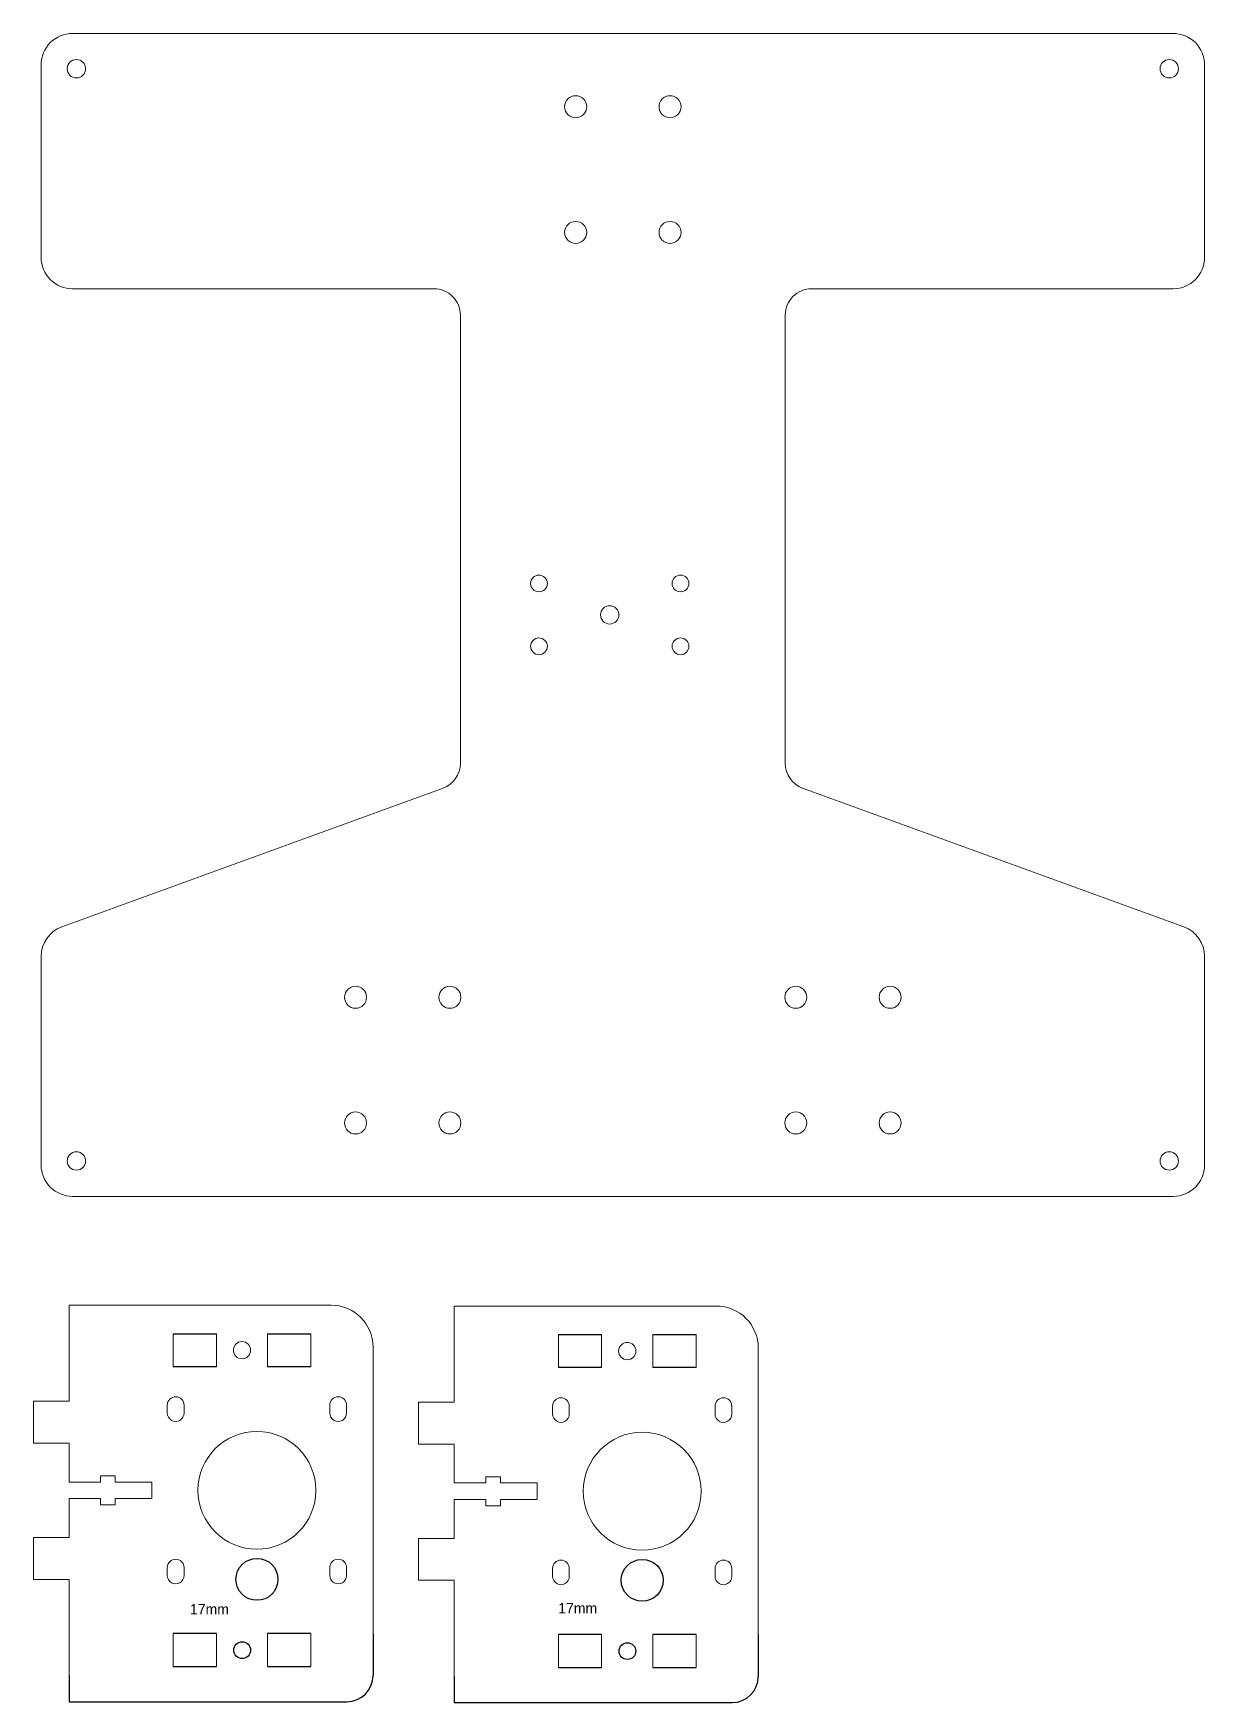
# Model space of a CAD drawing. Header units: millimetres. Extents: x -297 to 156, y -413 to 413.
# Drawn here: x -67.3 to 156.2, y -101.1 to 217.5 of the extents above; entities that cross this region are included whole.
import ezdxf

# ---------------------------------------------------------------- set-up
doc = ezdxf.new("R2010")
doc.units = ezdxf.units.MM
doc.header["$MEASUREMENT"] = 0
doc.layers.add('Layer 1', color=7, linetype='Continuous')

msp = doc.modelspace()

# ---------------------------------------------------------------- linework, layer by layer
for p, q in [((-40.61, -30.71), (-32.37, -30.71)), ((-22.61, -30.71), (-14.37, -30.71)), ((32.89, -30.89), (41.13, -30.89)), ((50.89, -30.89), (59.13, -30.89)), ((-32.37, -37.01), (-40.61, -37.01)), ((-14.37, -37.01), (-22.61, -37.01)), ((41.13, -37.19), (32.89, -37.19)), ((59.13, -37.19), (50.89, -37.19)), ((-32.37, -87.97), (-40.61, -87.97)), ((-14.37, -87.97), (-22.61, -87.97)), ((-2.49, -87.96), (-2.49, -95.96)), ((41.13, -88.15), (32.89, -88.15)), ((59.13, -88.15), (50.89, -88.15)), ((71.01, -88.14), (71.01, -96.14)), ((-40.61, -94.27), (-32.37, -94.27)), ((-22.61, -94.27), (-14.37, -94.27)), ((32.89, -94.45), (41.13, -94.45)), ((50.89, -94.45), (59.13, -94.45)), ((-60.49, -95.96), (-60.49, -100.96)), ((13.01, -96.14), (13.01, -101.14)), ((-60.49, -100.96), (-7.49, -100.96)), ((13.01, -101.14), (66.01, -101.14))]:
    msp.add_line(p, q)
for centre, radius in [((-24.64, -77.61), 4), ((48.86, -77.79), 4), ((-27.47, -91.12), 1.6), ((46.04, -91.3), 1.6)]:
    msp.add_circle(centre, radius)
for centre in [(-7.49, -95.96), (66.01, -96.14)]:
    msp.add_arc(centre, 5, 270, 0)
at = {"layer": 'Layer 1', "lineweight": 9}
for points, knots in [([(-59.83, 217.51), (-61.42, 217.51), (-62.95, 216.88), (-64.07, 215.75), (-64.07, 215.75), (-65.2, 214.63), (-65.83, 213.1), (-65.83, 211.51)], [0, 0, 0, 0, 0.333333, 0.333333, 0.333333, 0.333333, 1, 1, 1, 1]), ([(156.17, 211.51), (156.17, 213.1), (155.54, 214.63), (154.41, 215.75), (154.41, 215.75), (153.29, 216.88), (151.76, 217.51), (150.17, 217.51)], [0, 0, 0, 0, 0.333333, 0.333333, 0.333333, 0.333333, 1, 1, 1, 1]), ([(-57.33, 210.76), (-57.33, 211.73), (-58.11, 212.51), (-59.08, 212.51), (-59.08, 212.51), (-60.05, 212.51), (-60.83, 211.73), (-60.83, 210.76), (-60.83, 210.76), (-60.83, 209.79), (-60.05, 209.01), (-59.08, 209.01), (-59.08, 209.01), (-58.11, 209.01), (-57.33, 209.79), (-57.33, 210.76)], [0, 0, 0, 0, 0.2, 0.2, 0.2, 0.2, 0.4, 0.4, 0.4, 0.4, 0.6, 0.6, 0.6, 0.6, 1, 1, 1, 1]), ([(151.17, 210.76), (151.17, 211.73), (150.39, 212.51), (149.42, 212.51), (149.42, 212.51), (148.45, 212.51), (147.67, 211.73), (147.67, 210.76), (147.67, 210.76), (147.67, 209.79), (148.45, 209.01), (149.42, 209.01), (149.42, 209.01), (150.39, 209.01), (151.17, 209.79), (151.17, 210.76)], [0, 0, 0, 0, 0.2, 0.2, 0.2, 0.2, 0.4, 0.4, 0.4, 0.4, 0.6, 0.6, 0.6, 0.6, 1, 1, 1, 1]), ([(38.27, 203.51), (38.27, 204.67), (37.33, 205.61), (36.17, 205.61), (36.17, 205.61), (35.01, 205.61), (34.07, 204.67), (34.07, 203.51), (34.07, 203.51), (34.07, 202.35), (35.01, 201.41), (36.17, 201.41), (36.17, 201.41), (37.33, 201.41), (38.27, 202.35), (38.27, 203.51)], [0, 0, 0, 0, 0.2, 0.2, 0.2, 0.2, 0.4, 0.4, 0.4, 0.4, 0.6, 0.6, 0.6, 0.6, 1, 1, 1, 1]), ([(56.27, 203.51), (56.27, 204.67), (55.33, 205.61), (54.17, 205.61), (54.17, 205.61), (53.01, 205.61), (52.07, 204.67), (52.07, 203.51), (52.07, 203.51), (52.07, 202.35), (53.01, 201.41), (54.17, 201.41), (54.17, 201.41), (55.33, 201.41), (56.27, 202.35), (56.27, 203.51)], [0, 0, 0, 0, 0.2, 0.2, 0.2, 0.2, 0.4, 0.4, 0.4, 0.4, 0.6, 0.6, 0.6, 0.6, 1, 1, 1, 1]), ([(38.27, 179.51), (38.27, 180.67), (37.33, 181.61), (36.17, 181.61), (36.17, 181.61), (35.01, 181.61), (34.07, 180.67), (34.07, 179.51), (34.07, 179.51), (34.07, 178.35), (35.01, 177.41), (36.17, 177.41), (36.17, 177.41), (37.33, 177.41), (38.27, 178.35), (38.27, 179.51)], [0, 0, 0, 0, 0.2, 0.2, 0.2, 0.2, 0.4, 0.4, 0.4, 0.4, 0.6, 0.6, 0.6, 0.6, 1, 1, 1, 1]), ([(56.27, 179.51), (56.27, 180.67), (55.33, 181.61), (54.17, 181.61), (54.17, 181.61), (53.01, 181.61), (52.07, 180.67), (52.07, 179.51), (52.07, 179.51), (52.07, 178.35), (53.01, 177.41), (54.17, 177.41), (54.17, 177.41), (55.33, 177.41), (56.27, 178.35), (56.27, 179.51)], [0, 0, 0, 0, 0.2, 0.2, 0.2, 0.2, 0.4, 0.4, 0.4, 0.4, 0.6, 0.6, 0.6, 0.6, 1, 1, 1, 1]), ([(-65.83, 174.76), (-65.83, 173.17), (-65.2, 171.64), (-64.07, 170.52), (-64.07, 170.52), (-62.95, 169.39), (-61.42, 168.76), (-59.83, 168.76)], [0, 0, 0, 0, 0.333333, 0.333333, 0.333333, 0.333333, 1, 1, 1, 1]), ([(14.17, 163.76), (14.17, 165.09), (13.64, 166.36), (12.7, 167.3), (12.7, 167.3), (11.77, 168.23), (10.49, 168.76), (9.17, 168.76)], [0, 0, 0, 0, 0.333333, 0.333333, 0.333333, 0.333333, 1, 1, 1, 1]), ([(81.17, 168.76), (79.84, 168.76), (78.57, 168.23), (77.63, 167.3), (77.63, 167.3), (76.7, 166.36), (76.17, 165.09), (76.17, 163.76)], [0, 0, 0, 0, 0.333333, 0.333333, 0.333333, 0.333333, 1, 1, 1, 1]), ([(30.77, 112.51), (30.77, 113.4), (30.05, 114.11), (29.17, 114.11), (29.17, 114.11), (28.29, 114.11), (27.57, 113.4), (27.57, 112.51), (27.57, 112.51), (27.57, 111.63), (28.29, 110.91), (29.17, 110.91), (29.17, 110.91), (30.05, 110.91), (30.77, 111.63), (30.77, 112.51)], [0, 0, 0, 0, 0.2, 0.2, 0.2, 0.2, 0.4, 0.4, 0.4, 0.4, 0.6, 0.6, 0.6, 0.6, 1, 1, 1, 1]), ([(57.77, 112.51), (57.77, 113.4), (57.05, 114.11), (56.17, 114.11), (56.17, 114.11), (55.29, 114.11), (54.57, 113.4), (54.57, 112.51), (54.57, 112.51), (54.57, 111.63), (55.29, 110.91), (56.17, 110.91), (56.17, 110.91), (57.05, 110.91), (57.77, 111.63), (57.77, 112.51)], [0, 0, 0, 0, 0.2, 0.2, 0.2, 0.2, 0.4, 0.4, 0.4, 0.4, 0.6, 0.6, 0.6, 0.6, 1, 1, 1, 1]), ([(44.42, 106.51), (44.42, 107.48), (43.64, 108.26), (42.67, 108.26), (42.67, 108.26), (41.7, 108.26), (40.92, 107.48), (40.92, 106.51), (40.92, 106.51), (40.92, 105.55), (41.7, 104.76), (42.67, 104.76), (42.67, 104.76), (43.64, 104.76), (44.42, 105.55), (44.42, 106.51)], [0, 0, 0, 0, 0.2, 0.2, 0.2, 0.2, 0.4, 0.4, 0.4, 0.4, 0.6, 0.6, 0.6, 0.6, 1, 1, 1, 1]), ([(30.77, 100.51), (30.77, 101.4), (30.05, 102.11), (29.17, 102.11), (29.17, 102.11), (28.29, 102.11), (27.57, 101.4), (27.57, 100.51), (27.57, 100.51), (27.57, 99.63), (28.29, 98.91), (29.17, 98.91), (29.17, 98.91), (30.05, 98.91), (30.77, 99.63), (30.77, 100.51)], [0, 0, 0, 0, 0.2, 0.2, 0.2, 0.2, 0.4, 0.4, 0.4, 0.4, 0.6, 0.6, 0.6, 0.6, 1, 1, 1, 1]), ([(57.77, 100.51), (57.77, 101.4), (57.05, 102.11), (56.17, 102.11), (56.17, 102.11), (55.29, 102.11), (54.57, 101.4), (54.57, 100.51), (54.57, 100.51), (54.57, 99.63), (55.29, 98.91), (56.17, 98.91), (56.17, 98.91), (57.05, 98.91), (57.77, 99.63), (57.77, 100.51)], [0, 0, 0, 0, 0.2, 0.2, 0.2, 0.2, 0.4, 0.4, 0.4, 0.4, 0.6, 0.6, 0.6, 0.6, 1, 1, 1, 1]), ([(-3.73, 33.51), (-3.73, 34.67), (-4.67, 35.61), (-5.83, 35.61), (-5.83, 35.61), (-6.99, 35.61), (-7.93, 34.67), (-7.93, 33.51), (-7.93, 33.51), (-7.93, 32.35), (-6.99, 31.41), (-5.83, 31.41), (-5.83, 31.41), (-4.67, 31.41), (-3.73, 32.35), (-3.73, 33.51)], [0, 0, 0, 0, 0.2, 0.2, 0.2, 0.2, 0.4, 0.4, 0.4, 0.4, 0.6, 0.6, 0.6, 0.6, 1, 1, 1, 1]), ([(14.27, 33.51), (14.27, 34.67), (13.33, 35.61), (12.17, 35.61), (12.17, 35.61), (11.01, 35.61), (10.07, 34.67), (10.07, 33.51), (10.07, 33.51), (10.07, 32.35), (11.01, 31.41), (12.17, 31.41), (12.17, 31.41), (13.33, 31.41), (14.27, 32.35), (14.27, 33.51)], [0, 0, 0, 0, 0.2, 0.2, 0.2, 0.2, 0.4, 0.4, 0.4, 0.4, 0.6, 0.6, 0.6, 0.6, 1, 1, 1, 1]), ([(80.27, 33.51), (80.27, 34.67), (79.33, 35.61), (78.17, 35.61), (78.17, 35.61), (77.01, 35.61), (76.07, 34.67), (76.07, 33.51), (76.07, 33.51), (76.07, 32.35), (77.01, 31.41), (78.17, 31.41), (78.17, 31.41), (79.33, 31.41), (80.27, 32.35), (80.27, 33.51)], [0, 0, 0, 0, 0.2, 0.2, 0.2, 0.2, 0.4, 0.4, 0.4, 0.4, 0.6, 0.6, 0.6, 0.6, 1, 1, 1, 1]), ([(98.27, 33.51), (98.27, 34.67), (97.33, 35.61), (96.17, 35.61), (96.17, 35.61), (95.01, 35.61), (94.07, 34.67), (94.07, 33.51), (94.07, 33.51), (94.07, 32.35), (95.01, 31.41), (96.17, 31.41), (96.17, 31.41), (97.33, 31.41), (98.27, 32.35), (98.27, 33.51)], [0, 0, 0, 0, 0.2, 0.2, 0.2, 0.2, 0.4, 0.4, 0.4, 0.4, 0.6, 0.6, 0.6, 0.6, 1, 1, 1, 1]), ([(-3.73, 9.51), (-3.73, 10.67), (-4.67, 11.61), (-5.83, 11.61), (-5.83, 11.61), (-6.99, 11.61), (-7.93, 10.67), (-7.93, 9.51), (-7.93, 9.51), (-7.93, 8.35), (-6.99, 7.41), (-5.83, 7.41), (-5.83, 7.41), (-4.67, 7.41), (-3.73, 8.35), (-3.73, 9.51)], [0, 0, 0, 0, 0.2, 0.2, 0.2, 0.2, 0.4, 0.4, 0.4, 0.4, 0.6, 0.6, 0.6, 0.6, 1, 1, 1, 1]), ([(14.27, 9.51), (14.27, 10.67), (13.33, 11.61), (12.17, 11.61), (12.17, 11.61), (11.01, 11.61), (10.07, 10.67), (10.07, 9.51), (10.07, 9.51), (10.07, 8.35), (11.01, 7.41), (12.17, 7.41), (12.17, 7.41), (13.33, 7.41), (14.27, 8.35), (14.27, 9.51)], [0, 0, 0, 0, 0.2, 0.2, 0.2, 0.2, 0.4, 0.4, 0.4, 0.4, 0.6, 0.6, 0.6, 0.6, 1, 1, 1, 1]), ([(80.27, 9.51), (80.27, 10.67), (79.33, 11.61), (78.17, 11.61), (78.17, 11.61), (77.01, 11.61), (76.07, 10.67), (76.07, 9.51), (76.07, 9.51), (76.07, 8.35), (77.01, 7.41), (78.17, 7.41), (78.17, 7.41), (79.33, 7.41), (80.27, 8.35), (80.27, 9.51)], [0, 0, 0, 0, 0.2, 0.2, 0.2, 0.2, 0.4, 0.4, 0.4, 0.4, 0.6, 0.6, 0.6, 0.6, 1, 1, 1, 1]), ([(98.27, 9.51), (98.27, 10.67), (97.33, 11.61), (96.17, 11.61), (96.17, 11.61), (95.01, 11.61), (94.07, 10.67), (94.07, 9.51), (94.07, 9.51), (94.07, 8.35), (95.01, 7.41), (96.17, 7.41), (96.17, 7.41), (97.33, 7.41), (98.27, 8.35), (98.27, 9.51)], [0, 0, 0, 0, 0.2, 0.2, 0.2, 0.2, 0.4, 0.4, 0.4, 0.4, 0.6, 0.6, 0.6, 0.6, 1, 1, 1, 1]), ([(-57.33, 2.26), (-57.33, 3.23), (-58.11, 4.01), (-59.08, 4.01), (-59.08, 4.01), (-60.05, 4.01), (-60.83, 3.23), (-60.83, 2.26), (-60.83, 2.26), (-60.83, 1.29), (-60.05, 0.51), (-59.08, 0.51), (-59.08, 0.51), (-58.11, 0.51), (-57.33, 1.29), (-57.33, 2.26)], [0, 0, 0, 0, 0.2, 0.2, 0.2, 0.2, 0.4, 0.4, 0.4, 0.4, 0.6, 0.6, 0.6, 0.6, 1, 1, 1, 1]), ([(151.17, 2.26), (151.17, 3.23), (150.39, 4.01), (149.42, 4.01), (149.42, 4.01), (148.45, 4.01), (147.67, 3.23), (147.67, 2.26), (147.67, 2.26), (147.67, 1.29), (148.45, 0.51), (149.42, 0.51), (149.42, 0.51), (150.39, 0.51), (151.17, 1.29), (151.17, 2.26)], [0, 0, 0, 0, 0.2, 0.2, 0.2, 0.2, 0.4, 0.4, 0.4, 0.4, 0.6, 0.6, 0.6, 0.6, 1, 1, 1, 1]), ([(-65.83, 1.51), (-65.83, -0.08), (-65.2, -1.61), (-64.07, -2.73), (-64.07, -2.73), (-62.95, -3.86), (-61.42, -4.49), (-59.83, -4.49)], [0, 0, 0, 0, 0.333333, 0.333333, 0.333333, 0.333333, 1, 1, 1, 1]), ([(-27.49, -32.21), (-28.41, -32.21), (-29.14, -32.95), (-29.14, -33.86), (-29.14, -33.86), (-29.14, -34.77), (-28.41, -35.51), (-27.49, -35.51), (-27.49, -35.51), (-26.58, -35.51), (-25.84, -34.77), (-25.84, -33.86), (-25.84, -33.86), (-25.84, -32.95), (-26.58, -32.21), (-27.49, -32.21)], [0, 0, 0, 0, 0.2, 0.2, 0.2, 0.2, 0.4, 0.4, 0.4, 0.4, 0.6, 0.6, 0.6, 0.6, 1, 1, 1, 1]), ([(46.01, -32.39), (45.1, -32.39), (44.36, -33.12), (44.36, -34.04), (44.36, -34.04), (44.36, -34.95), (45.1, -35.69), (46.01, -35.69), (46.01, -35.69), (46.92, -35.69), (47.66, -34.95), (47.66, -34.04), (47.66, -34.04), (47.66, -33.12), (46.92, -32.39), (46.01, -32.39)], [0, 0, 0, 0, 0.2, 0.2, 0.2, 0.2, 0.4, 0.4, 0.4, 0.4, 0.6, 0.6, 0.6, 0.6, 1, 1, 1, 1]), ([(-38.54, -44.36), (-38.54, -43.48), (-39.26, -42.76), (-40.14, -42.76), (-40.14, -42.76), (-41.03, -42.76), (-41.74, -43.48), (-41.74, -44.36)], [0, 0, 0, 0, 0.333333, 0.333333, 0.333333, 0.333333, 1, 1, 1, 1]), ([(-7.54, -44.36), (-7.54, -43.48), (-8.26, -42.76), (-9.14, -42.76), (-9.14, -42.76), (-10.03, -42.76), (-10.74, -43.48), (-10.74, -44.36)], [0, 0, 0, 0, 0.333333, 0.333333, 0.333333, 0.333333, 1, 1, 1, 1]), ([(34.96, -44.54), (34.96, -43.65), (34.24, -42.94), (33.36, -42.94), (33.36, -42.94), (32.48, -42.94), (31.76, -43.65), (31.76, -44.54)], [0, 0, 0, 0, 0.333333, 0.333333, 0.333333, 0.333333, 1, 1, 1, 1]), ([(65.96, -44.54), (65.96, -43.65), (65.24, -42.94), (64.36, -42.94), (64.36, -42.94), (63.48, -42.94), (62.76, -43.65), (62.76, -44.54)], [0, 0, 0, 0, 0.333333, 0.333333, 0.333333, 0.333333, 1, 1, 1, 1]), ([(-41.74, -45.86), (-41.74, -46.43), (-41.44, -46.96), (-40.94, -47.25), (-40.94, -47.25), (-40.45, -47.53), (-39.84, -47.53), (-39.34, -47.25), (-39.34, -47.25), (-38.85, -46.96), (-38.54, -46.43), (-38.54, -45.86)], [0, 0, 0, 0, 0.25, 0.25, 0.25, 0.25, 0.5, 0.5, 0.5, 0.5, 1, 1, 1, 1]), ([(-10.74, -45.86), (-10.74, -46.43), (-10.44, -46.96), (-9.94, -47.25), (-9.94, -47.25), (-9.45, -47.53), (-8.84, -47.53), (-8.34, -47.25), (-8.34, -47.25), (-7.85, -46.96), (-7.54, -46.43), (-7.54, -45.86)], [0, 0, 0, 0, 0.25, 0.25, 0.25, 0.25, 0.5, 0.5, 0.5, 0.5, 1, 1, 1, 1]), ([(31.76, -46.04), (31.76, -46.61), (32.07, -47.14), (32.56, -47.42), (32.56, -47.42), (33.06, -47.71), (33.67, -47.71), (34.16, -47.42), (34.16, -47.42), (34.66, -47.14), (34.96, -46.61), (34.96, -46.04)], [0, 0, 0, 0, 0.25, 0.25, 0.25, 0.25, 0.5, 0.5, 0.5, 0.5, 1, 1, 1, 1]), ([(62.76, -46.04), (62.76, -46.61), (63.07, -47.14), (63.56, -47.42), (63.56, -47.42), (64.06, -47.71), (64.67, -47.71), (65.16, -47.42), (65.16, -47.42), (65.66, -47.14), (65.96, -46.61), (65.96, -46.04)], [0, 0, 0, 0, 0.25, 0.25, 0.25, 0.25, 0.5, 0.5, 0.5, 0.5, 1, 1, 1, 1]), ([(-24.64, -49.36), (-30.86, -49.36), (-35.89, -54.4), (-35.89, -60.61), (-35.89, -60.61), (-35.89, -66.82), (-30.86, -71.86), (-24.64, -71.86), (-24.64, -71.86), (-18.43, -71.86), (-13.39, -66.82), (-13.39, -60.61), (-13.39, -60.61), (-13.39, -54.4), (-18.43, -49.36), (-24.64, -49.36)], [0, 0, 0, 0, 0.2, 0.2, 0.2, 0.2, 0.4, 0.4, 0.4, 0.4, 0.6, 0.6, 0.6, 0.6, 1, 1, 1, 1]), ([(48.86, -49.54), (42.65, -49.54), (37.61, -54.57), (37.61, -60.79), (37.61, -60.79), (37.61, -67), (42.65, -72.04), (48.86, -72.04), (48.86, -72.04), (55.07, -72.04), (60.11, -67), (60.11, -60.79), (60.11, -60.79), (60.11, -54.57), (55.07, -49.54), (48.86, -49.54)], [0, 0, 0, 0, 0.2, 0.2, 0.2, 0.2, 0.4, 0.4, 0.4, 0.4, 0.6, 0.6, 0.6, 0.6, 1, 1, 1, 1]), ([(-38.54, -75.36), (-38.54, -74.48), (-39.26, -73.76), (-40.14, -73.76), (-40.14, -73.76), (-41.03, -73.76), (-41.74, -74.48), (-41.74, -75.36)], [0, 0, 0, 0, 0.333333, 0.333333, 0.333333, 0.333333, 1, 1, 1, 1]), ([(-7.54, -75.36), (-7.54, -74.48), (-8.26, -73.76), (-9.14, -73.76), (-9.14, -73.76), (-10.03, -73.76), (-10.74, -74.48), (-10.74, -75.36)], [0, 0, 0, 0, 0.333333, 0.333333, 0.333333, 0.333333, 1, 1, 1, 1]), ([(34.96, -75.54), (34.96, -74.65), (34.24, -73.94), (33.36, -73.94), (33.36, -73.94), (32.48, -73.94), (31.76, -74.65), (31.76, -75.54)], [0, 0, 0, 0, 0.333333, 0.333333, 0.333333, 0.333333, 1, 1, 1, 1]), ([(65.96, -75.54), (65.96, -74.65), (65.24, -73.94), (64.36, -73.94), (64.36, -73.94), (63.48, -73.94), (62.76, -74.65), (62.76, -75.54)], [0, 0, 0, 0, 0.333333, 0.333333, 0.333333, 0.333333, 1, 1, 1, 1]), ([(-41.74, -76.86), (-41.74, -77.43), (-41.44, -77.96), (-40.94, -78.25), (-40.94, -78.25), (-40.45, -78.53), (-39.84, -78.53), (-39.34, -78.25), (-39.34, -78.25), (-38.85, -77.96), (-38.54, -77.43), (-38.54, -76.86)], [0, 0, 0, 0, 0.25, 0.25, 0.25, 0.25, 0.5, 0.5, 0.5, 0.5, 1, 1, 1, 1]), ([(-10.74, -76.86), (-10.74, -77.43), (-10.44, -77.96), (-9.94, -78.25), (-9.94, -78.25), (-9.45, -78.53), (-8.84, -78.53), (-8.34, -78.25), (-8.34, -78.25), (-7.85, -77.96), (-7.54, -77.43), (-7.54, -76.86)], [0, 0, 0, 0, 0.25, 0.25, 0.25, 0.25, 0.5, 0.5, 0.5, 0.5, 1, 1, 1, 1]), ([(31.76, -77.04), (31.76, -77.61), (32.07, -78.14), (32.56, -78.42), (32.56, -78.42), (33.06, -78.71), (33.67, -78.71), (34.16, -78.42), (34.16, -78.42), (34.66, -78.14), (34.96, -77.61), (34.96, -77.04)], [0, 0, 0, 0, 0.25, 0.25, 0.25, 0.25, 0.5, 0.5, 0.5, 0.5, 1, 1, 1, 1]), ([(62.76, -77.04), (62.76, -77.61), (63.07, -78.14), (63.56, -78.42), (63.56, -78.42), (64.06, -78.71), (64.67, -78.71), (65.16, -78.42), (65.16, -78.42), (65.66, -78.14), (65.96, -77.61), (65.96, -77.04)], [0, 0, 0, 0, 0.25, 0.25, 0.25, 0.25, 0.5, 0.5, 0.5, 0.5, 1, 1, 1, 1])]:
    msp.add_open_spline(points, degree=3, knots=knots, dxfattribs=at)
for points in [[(150.17, 217.51), (150.17, 217.51), (-59.83, 217.51), (-59.83, 217.51)], [(-65.83, 211.51), (-65.83, 211.51), (-65.83, 174.76), (-65.83, 174.76)], [(156.17, 174.76), (156.17, 174.76), (156.17, 211.51), (156.17, 211.51)], [(150.17, 168.76), (153.48, 168.76), (156.17, 171.45), (156.17, 174.76)], [(-59.83, 168.76), (-59.83, 168.76), (9.17, 168.76), (9.17, 168.76)], [(81.17, 168.76), (81.17, 168.76), (150.17, 168.76), (150.17, 168.76)], [(14.17, 163.76), (14.17, 163.76), (14.17, 78.13), (14.17, 78.13)], [(76.17, 78.13), (76.17, 78.13), (76.17, 163.76), (76.17, 163.76)], [(10.88, 73.43), (12.85, 74.15), (14.17, 76.03), (14.17, 78.13)], [(76.17, 78.13), (76.17, 76.03), (77.48, 74.15), (79.46, 73.43)], [(10.88, 73.43), (10.88, 73.43), (-61.88, 46.95), (-61.88, 46.95)], [(152.22, 46.95), (152.22, 46.95), (79.46, 73.43), (79.46, 73.43)], [(-61.88, 46.95), (-64.25, 46.09), (-65.83, 43.83), (-65.83, 41.31)], [(156.17, 41.31), (156.17, 43.83), (154.59, 46.09), (152.22, 46.95)], [(-65.83, 41.31), (-65.83, 41.31), (-65.83, 1.51), (-65.83, 1.51)], [(156.17, 1.51), (156.17, 1.51), (156.17, 41.31), (156.17, 41.31)], [(150.17, -4.49), (153.48, -4.49), (156.17, -1.8), (156.17, 1.51)], [(-59.83, -4.49), (-59.83, -4.49), (150.17, -4.49), (150.17, -4.49)], [(-60.49, -25.26), (-60.49, -25.26), (-60.49, -43.61), (-60.49, -43.61)], [(-10.49, -25.26), (-10.49, -25.26), (-60.49, -25.26), (-60.49, -25.26)], [(-2.49, -33.26), (-2.49, -28.84), (-6.08, -25.26), (-10.49, -25.26)], [(13.01, -25.44), (13.01, -25.44), (13.01, -43.79), (13.01, -43.79)], [(63.01, -25.44), (63.01, -25.44), (13.01, -25.44), (13.01, -25.44)], [(71.01, -33.44), (71.01, -29.02), (67.43, -25.44), (63.01, -25.44)], [(-40.61, -37.01), (-40.61, -35.63), (-40.61, -32.1), (-40.61, -30.71)], [(-32.37, -30.71), (-32.37, -32.1), (-32.37, -35.63), (-32.37, -37.01)], [(-22.61, -37.01), (-22.61, -35.63), (-22.61, -32.1), (-22.61, -30.71)], [(-14.37, -30.71), (-14.37, -32.1), (-14.37, -35.63), (-14.37, -37.01)], [(32.89, -37.19), (32.89, -35.8), (32.89, -32.27), (32.89, -30.89)], [(41.13, -30.89), (41.13, -32.27), (41.13, -35.8), (41.13, -37.19)], [(50.89, -37.19), (50.89, -35.8), (50.89, -32.27), (50.89, -30.89)], [(59.13, -30.89), (59.13, -32.27), (59.13, -35.8), (59.13, -37.19)], [(-2.49, -87.96), (-2.49, -87.96), (-2.49, -33.26), (-2.49, -33.26)], [(71.01, -88.14), (71.01, -88.14), (71.01, -33.44), (71.01, -33.44)], [(-67.29, -43.61), (-67.29, -43.61), (-67.29, -51.61), (-67.29, -51.61)], [(-60.49, -43.61), (-60.49, -43.61), (-67.29, -43.61), (-67.29, -43.61)], [(-41.74, -44.36), (-41.74, -44.36), (-41.74, -45.86), (-41.74, -45.86)], [(-38.54, -45.86), (-38.54, -45.86), (-38.54, -44.36), (-38.54, -44.36)], [(-10.74, -44.36), (-10.74, -44.36), (-10.74, -45.86), (-10.74, -45.86)], [(-7.54, -45.86), (-7.54, -45.86), (-7.54, -44.36), (-7.54, -44.36)], [(6.21, -43.79), (6.21, -43.79), (6.21, -51.79), (6.21, -51.79)], [(13.01, -43.79), (13.01, -43.79), (6.21, -43.79), (6.21, -43.79)], [(31.76, -44.54), (31.76, -44.54), (31.76, -46.04), (31.76, -46.04)], [(34.96, -46.04), (34.96, -46.04), (34.96, -44.54), (34.96, -44.54)], [(62.76, -44.54), (62.76, -44.54), (62.76, -46.04), (62.76, -46.04)], [(65.96, -46.04), (65.96, -46.04), (65.96, -44.54), (65.96, -44.54)], [(-67.29, -51.61), (-67.29, -51.61), (-60.49, -51.61), (-60.49, -51.61)], [(-60.49, -51.61), (-60.49, -51.61), (-60.49, -59.04), (-60.49, -59.04)], [(6.21, -51.79), (6.21, -51.79), (13.01, -51.79), (13.01, -51.79)], [(13.01, -51.79), (13.01, -51.79), (13.01, -59.21), (13.01, -59.21)], [(-54.49, -59.04), (-54.49, -59.04), (-60.49, -59.04), (-60.49, -59.04)], [(-51.69, -57.86), (-51.69, -57.86), (-54.49, -57.86), (-54.49, -57.86)], [(-54.49, -57.86), (-54.49, -57.86), (-54.49, -59.04), (-54.49, -59.04)], [(-51.69, -59.04), (-51.69, -59.04), (-51.69, -57.86), (-51.69, -57.86)], [(-44.69, -59.04), (-44.69, -59.04), (-51.69, -59.04), (-51.69, -59.04)], [(-44.69, -62.19), (-44.69, -62.19), (-44.69, -59.04), (-44.69, -59.04)], [(19.01, -59.21), (19.01, -59.21), (13.01, -59.21), (13.01, -59.21)], [(21.81, -58.04), (21.81, -58.04), (19.01, -58.04), (19.01, -58.04)], [(19.01, -58.04), (19.01, -58.04), (19.01, -59.21), (19.01, -59.21)], [(21.81, -59.21), (21.81, -59.21), (21.81, -58.04), (21.81, -58.04)], [(28.81, -59.21), (28.81, -59.21), (21.81, -59.21), (21.81, -59.21)], [(28.81, -62.36), (28.81, -62.36), (28.81, -59.21), (28.81, -59.21)], [(-60.49, -62.19), (-60.49, -62.19), (-60.49, -69.61), (-60.49, -69.61)], [(-60.49, -62.19), (-60.49, -62.19), (-54.49, -62.19), (-54.49, -62.19)], [(-54.49, -62.19), (-54.49, -62.19), (-54.49, -63.36), (-54.49, -63.36)], [(-54.49, -63.36), (-54.49, -63.36), (-51.69, -63.36), (-51.69, -63.36)], [(-51.69, -63.36), (-51.69, -63.36), (-51.69, -62.19), (-51.69, -62.19)], [(-51.69, -62.19), (-51.69, -62.19), (-44.69, -62.19), (-44.69, -62.19)], [(13.01, -62.36), (13.01, -62.36), (13.01, -69.79), (13.01, -69.79)], [(13.01, -62.36), (13.01, -62.36), (19.01, -62.36), (19.01, -62.36)], [(19.01, -62.36), (19.01, -62.36), (19.01, -63.54), (19.01, -63.54)], [(19.01, -63.54), (19.01, -63.54), (21.81, -63.54), (21.81, -63.54)], [(21.81, -63.54), (21.81, -63.54), (21.81, -62.36), (21.81, -62.36)], [(21.81, -62.36), (21.81, -62.36), (28.81, -62.36), (28.81, -62.36)], [(-67.29, -69.61), (-67.29, -69.61), (-67.29, -77.61), (-67.29, -77.61)], [(-60.49, -69.61), (-60.49, -69.61), (-67.29, -69.61), (-67.29, -69.61)], [(6.21, -69.79), (6.21, -69.79), (6.21, -77.79), (6.21, -77.79)], [(13.01, -69.79), (13.01, -69.79), (6.21, -69.79), (6.21, -69.79)], [(-41.74, -75.36), (-41.74, -75.36), (-41.74, -76.86), (-41.74, -76.86)], [(-38.54, -76.86), (-38.54, -76.86), (-38.54, -75.36), (-38.54, -75.36)], [(-10.74, -75.36), (-10.74, -75.36), (-10.74, -76.86), (-10.74, -76.86)], [(-7.54, -76.86), (-7.54, -76.86), (-7.54, -75.36), (-7.54, -75.36)], [(31.76, -75.54), (31.76, -75.54), (31.76, -77.04), (31.76, -77.04)], [(34.96, -77.04), (34.96, -77.04), (34.96, -75.54), (34.96, -75.54)], [(62.76, -75.54), (62.76, -75.54), (62.76, -77.04), (62.76, -77.04)], [(65.96, -77.04), (65.96, -77.04), (65.96, -75.54), (65.96, -75.54)], [(-67.29, -77.61), (-67.29, -77.61), (-60.49, -77.61), (-60.49, -77.61)], [(-60.49, -77.61), (-60.49, -77.61), (-60.49, -95.96), (-60.49, -95.96)], [(6.21, -77.79), (6.21, -77.79), (13.01, -77.79), (13.01, -77.79)], [(13.01, -77.79), (13.01, -77.79), (13.01, -96.14), (13.01, -96.14)], [(-40.61, -87.97), (-40.61, -89.36), (-40.61, -92.89), (-40.61, -94.27)], [(-32.37, -94.27), (-32.37, -92.89), (-32.37, -89.36), (-32.37, -87.97)], [(-22.61, -87.97), (-22.61, -89.36), (-22.61, -92.89), (-22.61, -94.27)], [(-14.37, -94.27), (-14.37, -92.89), (-14.37, -89.36), (-14.37, -87.97)], [(32.89, -88.15), (32.89, -89.53), (32.89, -93.06), (32.89, -94.45)], [(41.13, -94.45), (41.13, -93.06), (41.13, -89.53), (41.13, -88.15)], [(50.89, -88.15), (50.89, -89.53), (50.89, -93.06), (50.89, -94.45)], [(59.13, -94.45), (59.13, -93.06), (59.13, -89.53), (59.13, -88.15)]]:
    msp.add_open_spline(points, degree=3, dxfattribs=at)

# ---------------------------------------------------------------- texts
at = {"color": 1, "char_height": 2, "attachment_point": 1}
for insert in [(-37.42, -82.31), (32.84, -82.11)]:
    msp.add_mtext_dynamic_manual_height_columns('17mm', width=4.4761, gutter_width=1, heights=[2.61], dxfattribs=dict(at, insert=insert))

doc.saveas('drawing.dxf')
